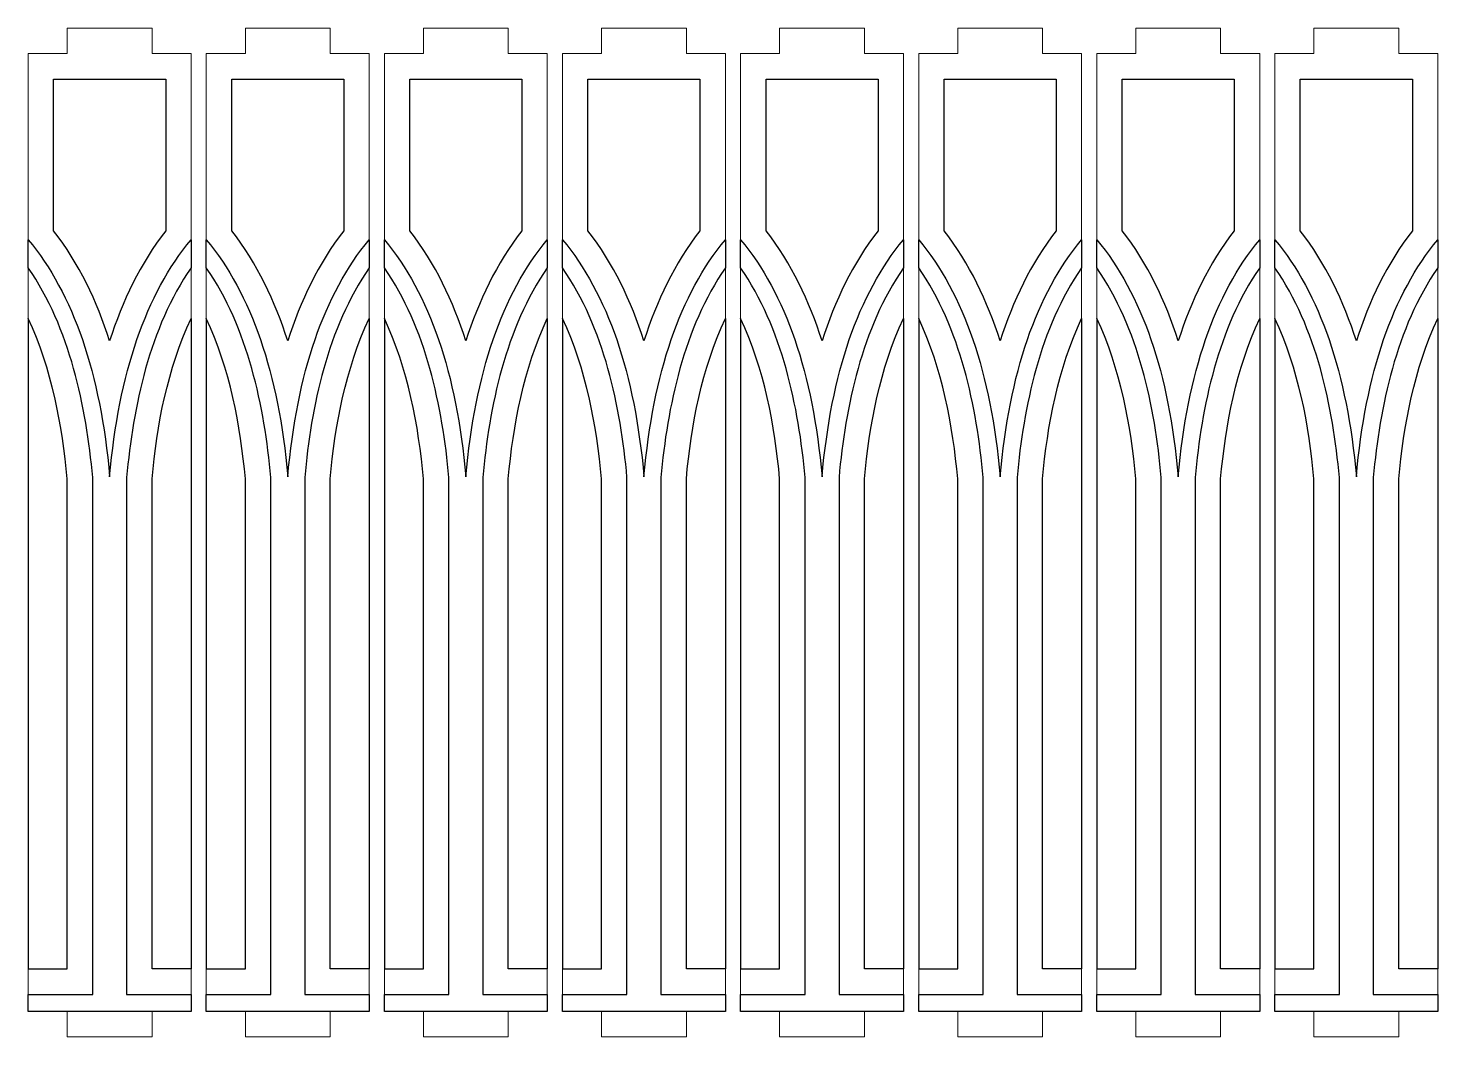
# Model space of a CAD drawing. Header units: centimetres. Extents: x -57 to 189, y -76 to 83.
# Drawn here: x -5.88 to 10.74, y -47.51 to -35.62 of the extents above; entities that cross this region are included whole.
import ezdxf

# ---------------------------------------------------------------- set-up
doc = ezdxf.new("R2010")
doc.units = ezdxf.units.CM
doc.header["$MEASUREMENT"] = 0
doc.layers.add('DEFAULT', color=7, linetype='Continuous')
doc.layers.add('layer 1', color=7, linetype='Continuous')

msp = doc.modelspace()

# ---------------------------------------------------------------- linework, layer by layer
at = {"layer": 'DEFAULT', "color": 250}
for points, knots in [([(-5.57902, -36.21991), (-5.57902, -36.21991), (-5.57902, -38.00822), (-5.57902, -38.00822), (-5.57902, -38.00822), (-5.28035, -38.39217), (-5.06822, -38.83791), (-4.91851, -39.30714), (-4.91851, -39.30714), (-4.7688, -38.83792), (-4.55667, -38.39218), (-4.25801, -38.00823), (-4.25801, -38.00823), (-4.25801, -38.00823), (-4.25801, -36.21991), (-4.25801, -36.21991), (-4.25801, -36.21991), (-4.25801, -36.21991), (-5.57902, -36.21991), (-5.57902, -36.21991)], [0, 0, 0, 0, 0.16666667, 0.16666667, 0.16666667, 0.16666667, 0.33333333, 0.33333333, 0.33333333, 0.33333333, 0.5, 0.5, 0.5, 0.5, 0.66666667, 0.66666667, 0.66666667, 0.66666667, 1, 1, 1, 1]), ([(-3.47902, -36.21991), (-3.47902, -36.21991), (-3.47902, -38.00822), (-3.47902, -38.00822), (-3.47902, -38.00822), (-3.18035, -38.39217), (-2.96822, -38.83791), (-2.81851, -39.30714), (-2.81851, -39.30714), (-2.6688, -38.83792), (-2.45667, -38.39218), (-2.15801, -38.00823), (-2.15801, -38.00823), (-2.15801, -38.00823), (-2.15801, -36.21991), (-2.15801, -36.21991), (-2.15801, -36.21991), (-2.15801, -36.21991), (-3.47902, -36.21991), (-3.47902, -36.21991)], [0, 0, 0, 0, 0.16666667, 0.16666667, 0.16666667, 0.16666667, 0.33333333, 0.33333333, 0.33333333, 0.33333333, 0.5, 0.5, 0.5, 0.5, 0.66666667, 0.66666667, 0.66666667, 0.66666667, 1, 1, 1, 1]), ([(-1.37902, -36.21991), (-1.37902, -36.21991), (-1.37902, -38.00822), (-1.37902, -38.00822), (-1.37902, -38.00822), (-1.08035, -38.39217), (-0.86822, -38.83791), (-0.71851, -39.30714), (-0.71851, -39.30714), (-0.5688, -38.83792), (-0.35667, -38.39218), (-0.05801, -38.00823), (-0.05801, -38.00823), (-0.05801, -38.00823), (-0.05801, -36.21991), (-0.05801, -36.21991), (-0.05801, -36.21991), (-0.05801, -36.21991), (-1.37902, -36.21991), (-1.37902, -36.21991)], [0, 0, 0, 0, 0.16666667, 0.16666667, 0.16666667, 0.16666667, 0.33333333, 0.33333333, 0.33333333, 0.33333333, 0.5, 0.5, 0.5, 0.5, 0.66666667, 0.66666667, 0.66666667, 0.66666667, 1, 1, 1, 1]), ([(0.72098, -36.21991), (0.72098, -36.21991), (0.72098, -38.00822), (0.72098, -38.00822), (0.72098, -38.00822), (1.01965, -38.39217), (1.23178, -38.83791), (1.38149, -39.30714), (1.38149, -39.30714), (1.5312, -38.83792), (1.74333, -38.39218), (2.04199, -38.00823), (2.04199, -38.00823), (2.04199, -38.00823), (2.04199, -36.21991), (2.04199, -36.21991), (2.04199, -36.21991), (2.04199, -36.21991), (0.72098, -36.21991), (0.72098, -36.21991)], [0, 0, 0, 0, 0.16666667, 0.16666667, 0.16666667, 0.16666667, 0.33333333, 0.33333333, 0.33333333, 0.33333333, 0.5, 0.5, 0.5, 0.5, 0.66666667, 0.66666667, 0.66666667, 0.66666667, 1, 1, 1, 1]), ([(2.82098, -36.21991), (2.82098, -36.21991), (2.82098, -38.00822), (2.82098, -38.00822), (2.82098, -38.00822), (3.11965, -38.39217), (3.33178, -38.83791), (3.48149, -39.30714), (3.48149, -39.30714), (3.6312, -38.83792), (3.84333, -38.39218), (4.14199, -38.00823), (4.14199, -38.00823), (4.14199, -38.00823), (4.14199, -36.21991), (4.14199, -36.21991), (4.14199, -36.21991), (4.14199, -36.21991), (2.82098, -36.21991), (2.82098, -36.21991)], [0, 0, 0, 0, 0.16666667, 0.16666667, 0.16666667, 0.16666667, 0.33333333, 0.33333333, 0.33333333, 0.33333333, 0.5, 0.5, 0.5, 0.5, 0.66666667, 0.66666667, 0.66666667, 0.66666667, 1, 1, 1, 1]), ([(4.92098, -36.21991), (4.92098, -36.21991), (4.92098, -38.00822), (4.92098, -38.00822), (4.92098, -38.00822), (5.21965, -38.39217), (5.43178, -38.83791), (5.58149, -39.30714), (5.58149, -39.30714), (5.7312, -38.83792), (5.94333, -38.39218), (6.24199, -38.00823), (6.24199, -38.00823), (6.24199, -38.00823), (6.24199, -36.21991), (6.24199, -36.21991), (6.24199, -36.21991), (6.24199, -36.21991), (4.92098, -36.21991), (4.92098, -36.21991)], [0, 0, 0, 0, 0.16666667, 0.16666667, 0.16666667, 0.16666667, 0.33333333, 0.33333333, 0.33333333, 0.33333333, 0.5, 0.5, 0.5, 0.5, 0.66666667, 0.66666667, 0.66666667, 0.66666667, 1, 1, 1, 1]), ([(7.02098, -36.21991), (7.02098, -36.21991), (7.02098, -38.00822), (7.02098, -38.00822), (7.02098, -38.00822), (7.31965, -38.39217), (7.53178, -38.83791), (7.68149, -39.30714), (7.68149, -39.30714), (7.8312, -38.83792), (8.04333, -38.39218), (8.34199, -38.00823), (8.34199, -38.00823), (8.34199, -38.00823), (8.34199, -36.21991), (8.34199, -36.21991), (8.34199, -36.21991), (8.34199, -36.21991), (7.02098, -36.21991), (7.02098, -36.21991)], [0, 0, 0, 0, 0.16666667, 0.16666667, 0.16666667, 0.16666667, 0.33333333, 0.33333333, 0.33333333, 0.33333333, 0.5, 0.5, 0.5, 0.5, 0.66666667, 0.66666667, 0.66666667, 0.66666667, 1, 1, 1, 1]), ([(9.12098, -36.21991), (9.12098, -36.21991), (9.12098, -38.00822), (9.12098, -38.00822), (9.12098, -38.00822), (9.41965, -38.39217), (9.63178, -38.83791), (9.78149, -39.30714), (9.78149, -39.30714), (9.9312, -38.83792), (10.14333, -38.39218), (10.44199, -38.00823), (10.44199, -38.00823), (10.44199, -38.00823), (10.44199, -36.21991), (10.44199, -36.21991), (10.44199, -36.21991), (10.44199, -36.21991), (9.12098, -36.21991), (9.12098, -36.21991)], [0, 0, 0, 0, 0.16666667, 0.16666667, 0.16666667, 0.16666667, 0.33333333, 0.33333333, 0.33333333, 0.33333333, 0.5, 0.5, 0.5, 0.5, 0.66666667, 0.66666667, 0.66666667, 0.66666667, 1, 1, 1, 1]), ([(-4.71851, -47.00929), (-4.71851, -47.00929), (-4.7185, -40.91678), (-4.7185, -40.91678), (-4.7185, -40.91678), (-4.64378, -40.08091), (-4.44823, -39.15111), (-3.958, -38.44412), (-3.958, -38.44412), (-3.958, -38.44412), (-3.958, -38.11391), (-3.958, -38.11391), (-3.958, -38.11391), (-4.49005, -38.75239), (-4.81022, -39.68373), (-4.91852, -40.90791), (-4.91852, -40.90791), (-5.0268, -39.68373), (-5.34697, -38.75239), (-5.87902, -38.11391), (-5.87902, -38.11391), (-5.87902, -38.11391), (-5.87902, -38.44412), (-5.87902, -38.44412), (-5.87902, -38.44412), (-5.38879, -39.15111), (-5.19324, -40.08091), (-5.11852, -40.91678), (-5.11852, -40.91678), (-5.11852, -40.91678), (-5.11851, -47.00929), (-5.11851, -47.00929), (-5.11851, -47.00929), (-5.11851, -47.00929), (-5.87902, -47.00929), (-5.87902, -47.00929), (-5.87902, -47.00929), (-5.87902, -47.00929), (-5.87902, -47.20929), (-5.87902, -47.20929), (-5.87902, -47.20929), (-5.87902, -47.20929), (-5.41851, -47.20929), (-5.41851, -47.20929), (-5.41851, -47.20929), (-5.41851, -47.20929), (-5.37901, -47.20929), (-5.37901, -47.20929), (-5.37901, -47.20929), (-5.37901, -47.20929), (-4.91851, -47.20929), (-4.91851, -47.20929), (-4.91851, -47.20929), (-4.91851, -47.20929), (-4.45801, -47.20929), (-4.45801, -47.20929), (-4.45801, -47.20929), (-4.45801, -47.20929), (-4.41851, -47.20929), (-4.41851, -47.20929), (-4.41851, -47.20929), (-4.41851, -47.20929), (-3.958, -47.20929), (-3.958, -47.20929), (-3.958, -47.20929), (-3.958, -47.20929), (-3.958, -47.00929), (-3.958, -47.00929), (-3.958, -47.00929), (-3.958, -47.00929), (-4.71851, -47.00929), (-4.71851, -47.00929)], [0, 0, 0, 0, 0.05263158, 0.05263158, 0.05263158, 0.05263158, 0.10526316, 0.10526316, 0.10526316, 0.10526316, 0.15789474, 0.15789474, 0.15789474, 0.15789474, 0.21052632, 0.21052632, 0.21052632, 0.21052632, 0.26315789, 0.26315789, 0.26315789, 0.26315789, 0.31578947, 0.31578947, 0.31578947, 0.31578947, 0.36842105, 0.36842105, 0.36842105, 0.36842105, 0.42105263, 0.42105263, 0.42105263, 0.42105263, 0.47368421, 0.47368421, 0.47368421, 0.47368421, 0.52631579, 0.52631579, 0.52631579, 0.52631579, 0.57894737, 0.57894737, 0.57894737, 0.57894737, 0.63157895, 0.63157895, 0.63157895, 0.63157895, 0.68421053, 0.68421053, 0.68421053, 0.68421053, 0.73684211, 0.73684211, 0.73684211, 0.73684211, 0.78947368, 0.78947368, 0.78947368, 0.78947368, 0.84210526, 0.84210526, 0.84210526, 0.84210526, 0.89473684, 0.89473684, 0.89473684, 0.89473684, 1, 1, 1, 1]), ([(-2.61851, -47.00929), (-2.61851, -47.00929), (-2.6185, -40.91678), (-2.6185, -40.91678), (-2.6185, -40.91678), (-2.54378, -40.08091), (-2.34823, -39.15111), (-1.858, -38.44412), (-1.858, -38.44412), (-1.858, -38.44412), (-1.858, -38.11391), (-1.858, -38.11391), (-1.858, -38.11391), (-2.39005, -38.75239), (-2.71022, -39.68373), (-2.81852, -40.90791), (-2.81852, -40.90791), (-2.9268, -39.68373), (-3.24697, -38.75239), (-3.77902, -38.11391), (-3.77902, -38.11391), (-3.77902, -38.11391), (-3.77902, -38.44412), (-3.77902, -38.44412), (-3.77902, -38.44412), (-3.28879, -39.15111), (-3.09324, -40.08091), (-3.01852, -40.91678), (-3.01852, -40.91678), (-3.01852, -40.91678), (-3.01851, -47.00929), (-3.01851, -47.00929), (-3.01851, -47.00929), (-3.01851, -47.00929), (-3.77902, -47.00929), (-3.77902, -47.00929), (-3.77902, -47.00929), (-3.77902, -47.00929), (-3.77902, -47.20929), (-3.77902, -47.20929), (-3.77902, -47.20929), (-3.77902, -47.20929), (-3.31851, -47.20929), (-3.31851, -47.20929), (-3.31851, -47.20929), (-3.31851, -47.20929), (-3.27901, -47.20929), (-3.27901, -47.20929), (-3.27901, -47.20929), (-3.27901, -47.20929), (-2.81851, -47.20929), (-2.81851, -47.20929), (-2.81851, -47.20929), (-2.81851, -47.20929), (-2.35801, -47.20929), (-2.35801, -47.20929), (-2.35801, -47.20929), (-2.35801, -47.20929), (-2.31851, -47.20929), (-2.31851, -47.20929), (-2.31851, -47.20929), (-2.31851, -47.20929), (-1.858, -47.20929), (-1.858, -47.20929), (-1.858, -47.20929), (-1.858, -47.20929), (-1.858, -47.00929), (-1.858, -47.00929), (-1.858, -47.00929), (-1.858, -47.00929), (-2.61851, -47.00929), (-2.61851, -47.00929)], [0, 0, 0, 0, 0.05263158, 0.05263158, 0.05263158, 0.05263158, 0.10526316, 0.10526316, 0.10526316, 0.10526316, 0.15789474, 0.15789474, 0.15789474, 0.15789474, 0.21052632, 0.21052632, 0.21052632, 0.21052632, 0.26315789, 0.26315789, 0.26315789, 0.26315789, 0.31578947, 0.31578947, 0.31578947, 0.31578947, 0.36842105, 0.36842105, 0.36842105, 0.36842105, 0.42105263, 0.42105263, 0.42105263, 0.42105263, 0.47368421, 0.47368421, 0.47368421, 0.47368421, 0.52631579, 0.52631579, 0.52631579, 0.52631579, 0.57894737, 0.57894737, 0.57894737, 0.57894737, 0.63157895, 0.63157895, 0.63157895, 0.63157895, 0.68421053, 0.68421053, 0.68421053, 0.68421053, 0.73684211, 0.73684211, 0.73684211, 0.73684211, 0.78947368, 0.78947368, 0.78947368, 0.78947368, 0.84210526, 0.84210526, 0.84210526, 0.84210526, 0.89473684, 0.89473684, 0.89473684, 0.89473684, 1, 1, 1, 1]), ([(-0.51851, -47.00929), (-0.51851, -47.00929), (-0.5185, -40.91678), (-0.5185, -40.91678), (-0.5185, -40.91678), (-0.44378, -40.08091), (-0.24823, -39.15111), (0.242, -38.44412), (0.242, -38.44412), (0.242, -38.44412), (0.242, -38.11391), (0.242, -38.11391), (0.242, -38.11391), (-0.29005, -38.75239), (-0.61022, -39.68373), (-0.71852, -40.90791), (-0.71852, -40.90791), (-0.8268, -39.68373), (-1.14697, -38.75239), (-1.67902, -38.11391), (-1.67902, -38.11391), (-1.67902, -38.11391), (-1.67902, -38.44412), (-1.67902, -38.44412), (-1.67902, -38.44412), (-1.18879, -39.15111), (-0.99324, -40.08091), (-0.91852, -40.91678), (-0.91852, -40.91678), (-0.91852, -40.91678), (-0.91851, -47.00929), (-0.91851, -47.00929), (-0.91851, -47.00929), (-0.91851, -47.00929), (-1.67902, -47.00929), (-1.67902, -47.00929), (-1.67902, -47.00929), (-1.67902, -47.00929), (-1.67902, -47.20929), (-1.67902, -47.20929), (-1.67902, -47.20929), (-1.67902, -47.20929), (-1.21851, -47.20929), (-1.21851, -47.20929), (-1.21851, -47.20929), (-1.21851, -47.20929), (-1.17901, -47.20929), (-1.17901, -47.20929), (-1.17901, -47.20929), (-1.17901, -47.20929), (-0.71851, -47.20929), (-0.71851, -47.20929), (-0.71851, -47.20929), (-0.71851, -47.20929), (-0.25801, -47.20929), (-0.25801, -47.20929), (-0.25801, -47.20929), (-0.25801, -47.20929), (-0.21851, -47.20929), (-0.21851, -47.20929), (-0.21851, -47.20929), (-0.21851, -47.20929), (0.242, -47.20929), (0.242, -47.20929), (0.242, -47.20929), (0.242, -47.20929), (0.242, -47.00929), (0.242, -47.00929), (0.242, -47.00929), (0.242, -47.00929), (-0.51851, -47.00929), (-0.51851, -47.00929)], [0, 0, 0, 0, 0.05263158, 0.05263158, 0.05263158, 0.05263158, 0.10526316, 0.10526316, 0.10526316, 0.10526316, 0.15789474, 0.15789474, 0.15789474, 0.15789474, 0.21052632, 0.21052632, 0.21052632, 0.21052632, 0.26315789, 0.26315789, 0.26315789, 0.26315789, 0.31578947, 0.31578947, 0.31578947, 0.31578947, 0.36842105, 0.36842105, 0.36842105, 0.36842105, 0.42105263, 0.42105263, 0.42105263, 0.42105263, 0.47368421, 0.47368421, 0.47368421, 0.47368421, 0.52631579, 0.52631579, 0.52631579, 0.52631579, 0.57894737, 0.57894737, 0.57894737, 0.57894737, 0.63157895, 0.63157895, 0.63157895, 0.63157895, 0.68421053, 0.68421053, 0.68421053, 0.68421053, 0.73684211, 0.73684211, 0.73684211, 0.73684211, 0.78947368, 0.78947368, 0.78947368, 0.78947368, 0.84210526, 0.84210526, 0.84210526, 0.84210526, 0.89473684, 0.89473684, 0.89473684, 0.89473684, 1, 1, 1, 1]), ([(1.58149, -47.00929), (1.58149, -47.00929), (1.5815, -40.91678), (1.5815, -40.91678), (1.5815, -40.91678), (1.65622, -40.08091), (1.85177, -39.15111), (2.342, -38.44412), (2.342, -38.44412), (2.342, -38.44412), (2.342, -38.11391), (2.342, -38.11391), (2.342, -38.11391), (1.80995, -38.75239), (1.48978, -39.68373), (1.38148, -40.90791), (1.38148, -40.90791), (1.2732, -39.68373), (0.95303, -38.75239), (0.42098, -38.11391), (0.42098, -38.11391), (0.42098, -38.11391), (0.42098, -38.44412), (0.42098, -38.44412), (0.42098, -38.44412), (0.91121, -39.15111), (1.10676, -40.08091), (1.18148, -40.91678), (1.18148, -40.91678), (1.18148, -40.91678), (1.18149, -47.00929), (1.18149, -47.00929), (1.18149, -47.00929), (1.18149, -47.00929), (0.42098, -47.00929), (0.42098, -47.00929), (0.42098, -47.00929), (0.42098, -47.00929), (0.42098, -47.20929), (0.42098, -47.20929), (0.42098, -47.20929), (0.42098, -47.20929), (0.88149, -47.20929), (0.88149, -47.20929), (0.88149, -47.20929), (0.88149, -47.20929), (0.92099, -47.20929), (0.92099, -47.20929), (0.92099, -47.20929), (0.92099, -47.20929), (1.38149, -47.20929), (1.38149, -47.20929), (1.38149, -47.20929), (1.38149, -47.20929), (1.84199, -47.20929), (1.84199, -47.20929), (1.84199, -47.20929), (1.84199, -47.20929), (1.88149, -47.20929), (1.88149, -47.20929), (1.88149, -47.20929), (1.88149, -47.20929), (2.342, -47.20929), (2.342, -47.20929), (2.342, -47.20929), (2.342, -47.20929), (2.342, -47.00929), (2.342, -47.00929), (2.342, -47.00929), (2.342, -47.00929), (1.58149, -47.00929), (1.58149, -47.00929)], [0, 0, 0, 0, 0.05263158, 0.05263158, 0.05263158, 0.05263158, 0.10526316, 0.10526316, 0.10526316, 0.10526316, 0.15789474, 0.15789474, 0.15789474, 0.15789474, 0.21052632, 0.21052632, 0.21052632, 0.21052632, 0.26315789, 0.26315789, 0.26315789, 0.26315789, 0.31578947, 0.31578947, 0.31578947, 0.31578947, 0.36842105, 0.36842105, 0.36842105, 0.36842105, 0.42105263, 0.42105263, 0.42105263, 0.42105263, 0.47368421, 0.47368421, 0.47368421, 0.47368421, 0.52631579, 0.52631579, 0.52631579, 0.52631579, 0.57894737, 0.57894737, 0.57894737, 0.57894737, 0.63157895, 0.63157895, 0.63157895, 0.63157895, 0.68421053, 0.68421053, 0.68421053, 0.68421053, 0.73684211, 0.73684211, 0.73684211, 0.73684211, 0.78947368, 0.78947368, 0.78947368, 0.78947368, 0.84210526, 0.84210526, 0.84210526, 0.84210526, 0.89473684, 0.89473684, 0.89473684, 0.89473684, 1, 1, 1, 1]), ([(3.68149, -47.00929), (3.68149, -47.00929), (3.6815, -40.91678), (3.6815, -40.91678), (3.6815, -40.91678), (3.75622, -40.08091), (3.95177, -39.15111), (4.442, -38.44412), (4.442, -38.44412), (4.442, -38.44412), (4.442, -38.11391), (4.442, -38.11391), (4.442, -38.11391), (3.90995, -38.75239), (3.58978, -39.68373), (3.48148, -40.90791), (3.48148, -40.90791), (3.3732, -39.68373), (3.05303, -38.75239), (2.52098, -38.11391), (2.52098, -38.11391), (2.52098, -38.11391), (2.52098, -38.44412), (2.52098, -38.44412), (2.52098, -38.44412), (3.01121, -39.15111), (3.20676, -40.08091), (3.28148, -40.91678), (3.28148, -40.91678), (3.28148, -40.91678), (3.28149, -47.00929), (3.28149, -47.00929), (3.28149, -47.00929), (3.28149, -47.00929), (2.52098, -47.00929), (2.52098, -47.00929), (2.52098, -47.00929), (2.52098, -47.00929), (2.52098, -47.20929), (2.52098, -47.20929), (2.52098, -47.20929), (2.52098, -47.20929), (2.98149, -47.20929), (2.98149, -47.20929), (2.98149, -47.20929), (2.98149, -47.20929), (3.02099, -47.20929), (3.02099, -47.20929), (3.02099, -47.20929), (3.02099, -47.20929), (3.48149, -47.20929), (3.48149, -47.20929), (3.48149, -47.20929), (3.48149, -47.20929), (3.94199, -47.20929), (3.94199, -47.20929), (3.94199, -47.20929), (3.94199, -47.20929), (3.98149, -47.20929), (3.98149, -47.20929), (3.98149, -47.20929), (3.98149, -47.20929), (4.442, -47.20929), (4.442, -47.20929), (4.442, -47.20929), (4.442, -47.20929), (4.442, -47.00929), (4.442, -47.00929), (4.442, -47.00929), (4.442, -47.00929), (3.68149, -47.00929), (3.68149, -47.00929)], [0, 0, 0, 0, 0.05263158, 0.05263158, 0.05263158, 0.05263158, 0.10526316, 0.10526316, 0.10526316, 0.10526316, 0.15789474, 0.15789474, 0.15789474, 0.15789474, 0.21052632, 0.21052632, 0.21052632, 0.21052632, 0.26315789, 0.26315789, 0.26315789, 0.26315789, 0.31578947, 0.31578947, 0.31578947, 0.31578947, 0.36842105, 0.36842105, 0.36842105, 0.36842105, 0.42105263, 0.42105263, 0.42105263, 0.42105263, 0.47368421, 0.47368421, 0.47368421, 0.47368421, 0.52631579, 0.52631579, 0.52631579, 0.52631579, 0.57894737, 0.57894737, 0.57894737, 0.57894737, 0.63157895, 0.63157895, 0.63157895, 0.63157895, 0.68421053, 0.68421053, 0.68421053, 0.68421053, 0.73684211, 0.73684211, 0.73684211, 0.73684211, 0.78947368, 0.78947368, 0.78947368, 0.78947368, 0.84210526, 0.84210526, 0.84210526, 0.84210526, 0.89473684, 0.89473684, 0.89473684, 0.89473684, 1, 1, 1, 1]), ([(5.78149, -47.00929), (5.78149, -47.00929), (5.7815, -40.91678), (5.7815, -40.91678), (5.7815, -40.91678), (5.85622, -40.08091), (6.05177, -39.15111), (6.542, -38.44412), (6.542, -38.44412), (6.542, -38.44412), (6.542, -38.11391), (6.542, -38.11391), (6.542, -38.11391), (6.00995, -38.75239), (5.68978, -39.68373), (5.58148, -40.90791), (5.58148, -40.90791), (5.4732, -39.68373), (5.15303, -38.75239), (4.62098, -38.11391), (4.62098, -38.11391), (4.62098, -38.11391), (4.62098, -38.44412), (4.62098, -38.44412), (4.62098, -38.44412), (5.11121, -39.15111), (5.30676, -40.08091), (5.38148, -40.91678), (5.38148, -40.91678), (5.38148, -40.91678), (5.38149, -47.00929), (5.38149, -47.00929), (5.38149, -47.00929), (5.38149, -47.00929), (4.62098, -47.00929), (4.62098, -47.00929), (4.62098, -47.00929), (4.62098, -47.00929), (4.62098, -47.20929), (4.62098, -47.20929), (4.62098, -47.20929), (4.62098, -47.20929), (5.08149, -47.20929), (5.08149, -47.20929), (5.08149, -47.20929), (5.08149, -47.20929), (5.12099, -47.20929), (5.12099, -47.20929), (5.12099, -47.20929), (5.12099, -47.20929), (5.58149, -47.20929), (5.58149, -47.20929), (5.58149, -47.20929), (5.58149, -47.20929), (6.04199, -47.20929), (6.04199, -47.20929), (6.04199, -47.20929), (6.04199, -47.20929), (6.08149, -47.20929), (6.08149, -47.20929), (6.08149, -47.20929), (6.08149, -47.20929), (6.542, -47.20929), (6.542, -47.20929), (6.542, -47.20929), (6.542, -47.20929), (6.542, -47.00929), (6.542, -47.00929), (6.542, -47.00929), (6.542, -47.00929), (5.78149, -47.00929), (5.78149, -47.00929)], [0, 0, 0, 0, 0.05263158, 0.05263158, 0.05263158, 0.05263158, 0.10526316, 0.10526316, 0.10526316, 0.10526316, 0.15789474, 0.15789474, 0.15789474, 0.15789474, 0.21052632, 0.21052632, 0.21052632, 0.21052632, 0.26315789, 0.26315789, 0.26315789, 0.26315789, 0.31578947, 0.31578947, 0.31578947, 0.31578947, 0.36842105, 0.36842105, 0.36842105, 0.36842105, 0.42105263, 0.42105263, 0.42105263, 0.42105263, 0.47368421, 0.47368421, 0.47368421, 0.47368421, 0.52631579, 0.52631579, 0.52631579, 0.52631579, 0.57894737, 0.57894737, 0.57894737, 0.57894737, 0.63157895, 0.63157895, 0.63157895, 0.63157895, 0.68421053, 0.68421053, 0.68421053, 0.68421053, 0.73684211, 0.73684211, 0.73684211, 0.73684211, 0.78947368, 0.78947368, 0.78947368, 0.78947368, 0.84210526, 0.84210526, 0.84210526, 0.84210526, 0.89473684, 0.89473684, 0.89473684, 0.89473684, 1, 1, 1, 1]), ([(7.88149, -47.00929), (7.88149, -47.00929), (7.8815, -40.91678), (7.8815, -40.91678), (7.8815, -40.91678), (7.95622, -40.08091), (8.15177, -39.15111), (8.642, -38.44412), (8.642, -38.44412), (8.642, -38.44412), (8.642, -38.11391), (8.642, -38.11391), (8.642, -38.11391), (8.10995, -38.75239), (7.78978, -39.68373), (7.68148, -40.90791), (7.68148, -40.90791), (7.5732, -39.68373), (7.25303, -38.75239), (6.72098, -38.11391), (6.72098, -38.11391), (6.72098, -38.11391), (6.72098, -38.44412), (6.72098, -38.44412), (6.72098, -38.44412), (7.21121, -39.15111), (7.40676, -40.08091), (7.48148, -40.91678), (7.48148, -40.91678), (7.48148, -40.91678), (7.48149, -47.00929), (7.48149, -47.00929), (7.48149, -47.00929), (7.48149, -47.00929), (6.72098, -47.00929), (6.72098, -47.00929), (6.72098, -47.00929), (6.72098, -47.00929), (6.72098, -47.20929), (6.72098, -47.20929), (6.72098, -47.20929), (6.72098, -47.20929), (7.18149, -47.20929), (7.18149, -47.20929), (7.18149, -47.20929), (7.18149, -47.20929), (7.22099, -47.20929), (7.22099, -47.20929), (7.22099, -47.20929), (7.22099, -47.20929), (7.68149, -47.20929), (7.68149, -47.20929), (7.68149, -47.20929), (7.68149, -47.20929), (8.14199, -47.20929), (8.14199, -47.20929), (8.14199, -47.20929), (8.14199, -47.20929), (8.18149, -47.20929), (8.18149, -47.20929), (8.18149, -47.20929), (8.18149, -47.20929), (8.642, -47.20929), (8.642, -47.20929), (8.642, -47.20929), (8.642, -47.20929), (8.642, -47.00929), (8.642, -47.00929), (8.642, -47.00929), (8.642, -47.00929), (7.88149, -47.00929), (7.88149, -47.00929)], [0, 0, 0, 0, 0.05263158, 0.05263158, 0.05263158, 0.05263158, 0.10526316, 0.10526316, 0.10526316, 0.10526316, 0.15789474, 0.15789474, 0.15789474, 0.15789474, 0.21052632, 0.21052632, 0.21052632, 0.21052632, 0.26315789, 0.26315789, 0.26315789, 0.26315789, 0.31578947, 0.31578947, 0.31578947, 0.31578947, 0.36842105, 0.36842105, 0.36842105, 0.36842105, 0.42105263, 0.42105263, 0.42105263, 0.42105263, 0.47368421, 0.47368421, 0.47368421, 0.47368421, 0.52631579, 0.52631579, 0.52631579, 0.52631579, 0.57894737, 0.57894737, 0.57894737, 0.57894737, 0.63157895, 0.63157895, 0.63157895, 0.63157895, 0.68421053, 0.68421053, 0.68421053, 0.68421053, 0.73684211, 0.73684211, 0.73684211, 0.73684211, 0.78947368, 0.78947368, 0.78947368, 0.78947368, 0.84210526, 0.84210526, 0.84210526, 0.84210526, 0.89473684, 0.89473684, 0.89473684, 0.89473684, 1, 1, 1, 1]), ([(9.98149, -47.00929), (9.98149, -47.00929), (9.9815, -40.91678), (9.9815, -40.91678), (9.9815, -40.91678), (10.05622, -40.08091), (10.25177, -39.15111), (10.742, -38.44412), (10.742, -38.44412), (10.742, -38.44412), (10.742, -38.11391), (10.742, -38.11391), (10.742, -38.11391), (10.20995, -38.75239), (9.88978, -39.68373), (9.78148, -40.90791), (9.78148, -40.90791), (9.6732, -39.68373), (9.35303, -38.75239), (8.82098, -38.11391), (8.82098, -38.11391), (8.82098, -38.11391), (8.82098, -38.44412), (8.82098, -38.44412), (8.82098, -38.44412), (9.31121, -39.15111), (9.50676, -40.08091), (9.58148, -40.91678), (9.58148, -40.91678), (9.58148, -40.91678), (9.58149, -47.00929), (9.58149, -47.00929), (9.58149, -47.00929), (9.58149, -47.00929), (8.82098, -47.00929), (8.82098, -47.00929), (8.82098, -47.00929), (8.82098, -47.00929), (8.82098, -47.20929), (8.82098, -47.20929), (8.82098, -47.20929), (8.82098, -47.20929), (9.28149, -47.20929), (9.28149, -47.20929), (9.28149, -47.20929), (9.28149, -47.20929), (9.32099, -47.20929), (9.32099, -47.20929), (9.32099, -47.20929), (9.32099, -47.20929), (9.78149, -47.20929), (9.78149, -47.20929), (9.78149, -47.20929), (9.78149, -47.20929), (10.24199, -47.20929), (10.24199, -47.20929), (10.24199, -47.20929), (10.24199, -47.20929), (10.28149, -47.20929), (10.28149, -47.20929), (10.28149, -47.20929), (10.28149, -47.20929), (10.742, -47.20929), (10.742, -47.20929), (10.742, -47.20929), (10.742, -47.20929), (10.742, -47.00929), (10.742, -47.00929), (10.742, -47.00929), (10.742, -47.00929), (9.98149, -47.00929), (9.98149, -47.00929)], [0, 0, 0, 0, 0.05263158, 0.05263158, 0.05263158, 0.05263158, 0.10526316, 0.10526316, 0.10526316, 0.10526316, 0.15789474, 0.15789474, 0.15789474, 0.15789474, 0.21052632, 0.21052632, 0.21052632, 0.21052632, 0.26315789, 0.26315789, 0.26315789, 0.26315789, 0.31578947, 0.31578947, 0.31578947, 0.31578947, 0.36842105, 0.36842105, 0.36842105, 0.36842105, 0.42105263, 0.42105263, 0.42105263, 0.42105263, 0.47368421, 0.47368421, 0.47368421, 0.47368421, 0.52631579, 0.52631579, 0.52631579, 0.52631579, 0.57894737, 0.57894737, 0.57894737, 0.57894737, 0.63157895, 0.63157895, 0.63157895, 0.63157895, 0.68421053, 0.68421053, 0.68421053, 0.68421053, 0.73684211, 0.73684211, 0.73684211, 0.73684211, 0.78947368, 0.78947368, 0.78947368, 0.78947368, 0.84210526, 0.84210526, 0.84210526, 0.84210526, 0.89473684, 0.89473684, 0.89473684, 0.89473684, 1, 1, 1, 1]), ([(-5.87902, -46.70929), (-5.87902, -46.70929), (-5.87902, -39.04357), (-5.87902, -39.04357), (-5.87902, -39.04357), (-5.60149, -39.62611), (-5.47504, -40.30817), (-5.41852, -40.93027), (-5.41852, -40.93027), (-5.41852, -40.93027), (-5.41851, -46.70929), (-5.41851, -46.70929), (-5.41851, -46.70929), (-5.41851, -46.70929), (-5.87902, -46.70929), (-5.87902, -46.70929)], [0, 0, 0, 0, 0.2, 0.2, 0.2, 0.2, 0.4, 0.4, 0.4, 0.4, 0.6, 0.6, 0.6, 0.6, 1, 1, 1, 1]), ([(-3.95799, -46.70929), (-3.95799, -46.70929), (-3.95799, -39.04357), (-3.95799, -39.04357), (-3.95799, -39.04357), (-4.23552, -39.62611), (-4.36197, -40.30817), (-4.41849, -40.93027), (-4.41849, -40.93027), (-4.41849, -40.93027), (-4.4185, -46.70929), (-4.4185, -46.70929), (-4.4185, -46.70929), (-4.4185, -46.70929), (-3.95799, -46.70929), (-3.95799, -46.70929)], [0, 0, 0, 0, 0.2, 0.2, 0.2, 0.2, 0.4, 0.4, 0.4, 0.4, 0.6, 0.6, 0.6, 0.6, 1, 1, 1, 1]), ([(-3.77902, -46.70929), (-3.77902, -46.70929), (-3.77902, -39.04357), (-3.77902, -39.04357), (-3.77902, -39.04357), (-3.50149, -39.62611), (-3.37504, -40.30817), (-3.31852, -40.93027), (-3.31852, -40.93027), (-3.31852, -40.93027), (-3.31851, -46.70929), (-3.31851, -46.70929), (-3.31851, -46.70929), (-3.31851, -46.70929), (-3.77902, -46.70929), (-3.77902, -46.70929)], [0, 0, 0, 0, 0.2, 0.2, 0.2, 0.2, 0.4, 0.4, 0.4, 0.4, 0.6, 0.6, 0.6, 0.6, 1, 1, 1, 1]), ([(-1.85799, -46.70929), (-1.85799, -46.70929), (-1.85799, -39.04357), (-1.85799, -39.04357), (-1.85799, -39.04357), (-2.13552, -39.62611), (-2.26197, -40.30817), (-2.31849, -40.93027), (-2.31849, -40.93027), (-2.31849, -40.93027), (-2.3185, -46.70929), (-2.3185, -46.70929), (-2.3185, -46.70929), (-2.3185, -46.70929), (-1.85799, -46.70929), (-1.85799, -46.70929)], [0, 0, 0, 0, 0.2, 0.2, 0.2, 0.2, 0.4, 0.4, 0.4, 0.4, 0.6, 0.6, 0.6, 0.6, 1, 1, 1, 1]), ([(-1.67902, -46.70929), (-1.67902, -46.70929), (-1.67902, -39.04357), (-1.67902, -39.04357), (-1.67902, -39.04357), (-1.40149, -39.62611), (-1.27504, -40.30817), (-1.21852, -40.93027), (-1.21852, -40.93027), (-1.21852, -40.93027), (-1.21851, -46.70929), (-1.21851, -46.70929), (-1.21851, -46.70929), (-1.21851, -46.70929), (-1.67902, -46.70929), (-1.67902, -46.70929)], [0, 0, 0, 0, 0.2, 0.2, 0.2, 0.2, 0.4, 0.4, 0.4, 0.4, 0.6, 0.6, 0.6, 0.6, 1, 1, 1, 1]), ([(0.24201, -46.70929), (0.24201, -46.70929), (0.24201, -39.04357), (0.24201, -39.04357), (0.24201, -39.04357), (-0.03552, -39.62611), (-0.16197, -40.30817), (-0.21849, -40.93027), (-0.21849, -40.93027), (-0.21849, -40.93027), (-0.2185, -46.70929), (-0.2185, -46.70929), (-0.2185, -46.70929), (-0.2185, -46.70929), (0.24201, -46.70929), (0.24201, -46.70929)], [0, 0, 0, 0, 0.2, 0.2, 0.2, 0.2, 0.4, 0.4, 0.4, 0.4, 0.6, 0.6, 0.6, 0.6, 1, 1, 1, 1]), ([(0.42098, -46.70929), (0.42098, -46.70929), (0.42098, -39.04357), (0.42098, -39.04357), (0.42098, -39.04357), (0.69851, -39.62611), (0.82496, -40.30817), (0.88148, -40.93027), (0.88148, -40.93027), (0.88148, -40.93027), (0.88149, -46.70929), (0.88149, -46.70929), (0.88149, -46.70929), (0.88149, -46.70929), (0.42098, -46.70929), (0.42098, -46.70929)], [0, 0, 0, 0, 0.2, 0.2, 0.2, 0.2, 0.4, 0.4, 0.4, 0.4, 0.6, 0.6, 0.6, 0.6, 1, 1, 1, 1]), ([(2.34201, -46.70929), (2.34201, -46.70929), (2.34201, -39.04357), (2.34201, -39.04357), (2.34201, -39.04357), (2.06448, -39.62611), (1.93803, -40.30817), (1.88151, -40.93027), (1.88151, -40.93027), (1.88151, -40.93027), (1.8815, -46.70929), (1.8815, -46.70929), (1.8815, -46.70929), (1.8815, -46.70929), (2.34201, -46.70929), (2.34201, -46.70929)], [0, 0, 0, 0, 0.2, 0.2, 0.2, 0.2, 0.4, 0.4, 0.4, 0.4, 0.6, 0.6, 0.6, 0.6, 1, 1, 1, 1]), ([(2.52098, -46.70929), (2.52098, -46.70929), (2.52098, -39.04357), (2.52098, -39.04357), (2.52098, -39.04357), (2.79851, -39.62611), (2.92496, -40.30817), (2.98148, -40.93027), (2.98148, -40.93027), (2.98148, -40.93027), (2.98149, -46.70929), (2.98149, -46.70929), (2.98149, -46.70929), (2.98149, -46.70929), (2.52098, -46.70929), (2.52098, -46.70929)], [0, 0, 0, 0, 0.2, 0.2, 0.2, 0.2, 0.4, 0.4, 0.4, 0.4, 0.6, 0.6, 0.6, 0.6, 1, 1, 1, 1]), ([(4.44201, -46.70929), (4.44201, -46.70929), (4.44201, -39.04357), (4.44201, -39.04357), (4.44201, -39.04357), (4.16448, -39.62611), (4.03803, -40.30817), (3.98151, -40.93027), (3.98151, -40.93027), (3.98151, -40.93027), (3.9815, -46.70929), (3.9815, -46.70929), (3.9815, -46.70929), (3.9815, -46.70929), (4.44201, -46.70929), (4.44201, -46.70929)], [0, 0, 0, 0, 0.2, 0.2, 0.2, 0.2, 0.4, 0.4, 0.4, 0.4, 0.6, 0.6, 0.6, 0.6, 1, 1, 1, 1]), ([(4.62098, -46.70929), (4.62098, -46.70929), (4.62098, -39.04357), (4.62098, -39.04357), (4.62098, -39.04357), (4.89851, -39.62611), (5.02496, -40.30817), (5.08148, -40.93027), (5.08148, -40.93027), (5.08148, -40.93027), (5.08149, -46.70929), (5.08149, -46.70929), (5.08149, -46.70929), (5.08149, -46.70929), (4.62098, -46.70929), (4.62098, -46.70929)], [0, 0, 0, 0, 0.2, 0.2, 0.2, 0.2, 0.4, 0.4, 0.4, 0.4, 0.6, 0.6, 0.6, 0.6, 1, 1, 1, 1]), ([(6.54201, -46.70929), (6.54201, -46.70929), (6.54201, -39.04357), (6.54201, -39.04357), (6.54201, -39.04357), (6.26448, -39.62611), (6.13803, -40.30817), (6.08151, -40.93027), (6.08151, -40.93027), (6.08151, -40.93027), (6.0815, -46.70929), (6.0815, -46.70929), (6.0815, -46.70929), (6.0815, -46.70929), (6.54201, -46.70929), (6.54201, -46.70929)], [0, 0, 0, 0, 0.2, 0.2, 0.2, 0.2, 0.4, 0.4, 0.4, 0.4, 0.6, 0.6, 0.6, 0.6, 1, 1, 1, 1]), ([(6.72098, -46.70929), (6.72098, -46.70929), (6.72098, -39.04357), (6.72098, -39.04357), (6.72098, -39.04357), (6.99851, -39.62611), (7.12496, -40.30817), (7.18148, -40.93027), (7.18148, -40.93027), (7.18148, -40.93027), (7.18149, -46.70929), (7.18149, -46.70929), (7.18149, -46.70929), (7.18149, -46.70929), (6.72098, -46.70929), (6.72098, -46.70929)], [0, 0, 0, 0, 0.2, 0.2, 0.2, 0.2, 0.4, 0.4, 0.4, 0.4, 0.6, 0.6, 0.6, 0.6, 1, 1, 1, 1]), ([(8.64201, -46.70929), (8.64201, -46.70929), (8.64201, -39.04357), (8.64201, -39.04357), (8.64201, -39.04357), (8.36448, -39.62611), (8.23803, -40.30817), (8.18151, -40.93027), (8.18151, -40.93027), (8.18151, -40.93027), (8.1815, -46.70929), (8.1815, -46.70929), (8.1815, -46.70929), (8.1815, -46.70929), (8.64201, -46.70929), (8.64201, -46.70929)], [0, 0, 0, 0, 0.2, 0.2, 0.2, 0.2, 0.4, 0.4, 0.4, 0.4, 0.6, 0.6, 0.6, 0.6, 1, 1, 1, 1]), ([(8.82098, -46.70929), (8.82098, -46.70929), (8.82098, -39.04357), (8.82098, -39.04357), (8.82098, -39.04357), (9.09851, -39.62611), (9.22496, -40.30817), (9.28148, -40.93027), (9.28148, -40.93027), (9.28148, -40.93027), (9.28149, -46.70929), (9.28149, -46.70929), (9.28149, -46.70929), (9.28149, -46.70929), (8.82098, -46.70929), (8.82098, -46.70929)], [0, 0, 0, 0, 0.2, 0.2, 0.2, 0.2, 0.4, 0.4, 0.4, 0.4, 0.6, 0.6, 0.6, 0.6, 1, 1, 1, 1]), ([(10.74201, -46.70929), (10.74201, -46.70929), (10.74201, -39.04357), (10.74201, -39.04357), (10.74201, -39.04357), (10.46448, -39.62611), (10.33803, -40.30817), (10.28151, -40.93027), (10.28151, -40.93027), (10.28151, -40.93027), (10.2815, -46.70929), (10.2815, -46.70929), (10.2815, -46.70929), (10.2815, -46.70929), (10.74201, -46.70929), (10.74201, -46.70929)], [0, 0, 0, 0, 0.2, 0.2, 0.2, 0.2, 0.4, 0.4, 0.4, 0.4, 0.6, 0.6, 0.6, 0.6, 1, 1, 1, 1])]:
    msp.add_open_spline(points, degree=3, knots=knots, dxfattribs=at)
at = {"layer": 'layer 1', "color": 250, "lineweight": 9}
for points in [[(-3.95801, -35.91991), (-3.95801, -35.91991), (-3.95801, -47.20929), (-3.95801, -47.20929), (-3.95801, -47.20929), (-3.95801, -47.20929), (-4.41851, -47.20929), (-4.41851, -47.20929), (-4.41851, -47.20929), (-4.41851, -47.20929), (-4.41851, -47.50929), (-4.41851, -47.50929), (-4.41851, -47.50929), (-4.41851, -47.50929), (-5.41851, -47.50929), (-5.41851, -47.50929), (-5.41851, -47.50929), (-5.41851, -47.50929), (-5.41851, -47.20929), (-5.41851, -47.20929), (-5.41851, -47.20929), (-5.41851, -47.20929), (-5.87902, -47.20929), (-5.87902, -47.20929), (-5.87902, -47.20929), (-5.87902, -47.20929), (-5.87902, -35.91991), (-5.87902, -35.91991), (-5.87902, -35.91991), (-5.87902, -35.91991), (-5.41851, -35.91991), (-5.41851, -35.91991), (-5.41851, -35.91991), (-5.41851, -35.91991), (-5.41851, -35.61991), (-5.41851, -35.61991), (-5.41851, -35.61991), (-5.41851, -35.61991), (-4.41851, -35.61991), (-4.41851, -35.61991), (-4.41851, -35.61991), (-4.41851, -35.61991), (-4.41851, -35.91991), (-4.41851, -35.91991), (-4.41851, -35.91991), (-4.41851, -35.91991), (-3.95801, -35.91991), (-3.95801, -35.91991)], [(-1.85801, -35.91991), (-1.85801, -35.91991), (-1.85801, -47.20929), (-1.85801, -47.20929), (-1.85801, -47.20929), (-1.85801, -47.20929), (-2.31851, -47.20929), (-2.31851, -47.20929), (-2.31851, -47.20929), (-2.31851, -47.20929), (-2.31851, -47.50929), (-2.31851, -47.50929), (-2.31851, -47.50929), (-2.31851, -47.50929), (-3.31851, -47.50929), (-3.31851, -47.50929), (-3.31851, -47.50929), (-3.31851, -47.50929), (-3.31851, -47.20929), (-3.31851, -47.20929), (-3.31851, -47.20929), (-3.31851, -47.20929), (-3.77902, -47.20929), (-3.77902, -47.20929), (-3.77902, -47.20929), (-3.77902, -47.20929), (-3.77902, -35.91991), (-3.77902, -35.91991), (-3.77902, -35.91991), (-3.77902, -35.91991), (-3.31851, -35.91991), (-3.31851, -35.91991), (-3.31851, -35.91991), (-3.31851, -35.91991), (-3.31851, -35.61991), (-3.31851, -35.61991), (-3.31851, -35.61991), (-3.31851, -35.61991), (-2.31851, -35.61991), (-2.31851, -35.61991), (-2.31851, -35.61991), (-2.31851, -35.61991), (-2.31851, -35.91991), (-2.31851, -35.91991), (-2.31851, -35.91991), (-2.31851, -35.91991), (-1.85801, -35.91991), (-1.85801, -35.91991)], [(0.24199, -35.91991), (0.24199, -35.91991), (0.24199, -47.20929), (0.24199, -47.20929), (0.24199, -47.20929), (0.24199, -47.20929), (-0.21851, -47.20929), (-0.21851, -47.20929), (-0.21851, -47.20929), (-0.21851, -47.20929), (-0.21851, -47.50929), (-0.21851, -47.50929), (-0.21851, -47.50929), (-0.21851, -47.50929), (-1.21851, -47.50929), (-1.21851, -47.50929), (-1.21851, -47.50929), (-1.21851, -47.50929), (-1.21851, -47.20929), (-1.21851, -47.20929), (-1.21851, -47.20929), (-1.21851, -47.20929), (-1.67902, -47.20929), (-1.67902, -47.20929), (-1.67902, -47.20929), (-1.67902, -47.20929), (-1.67902, -35.91991), (-1.67902, -35.91991), (-1.67902, -35.91991), (-1.67902, -35.91991), (-1.21851, -35.91991), (-1.21851, -35.91991), (-1.21851, -35.91991), (-1.21851, -35.91991), (-1.21851, -35.61991), (-1.21851, -35.61991), (-1.21851, -35.61991), (-1.21851, -35.61991), (-0.21851, -35.61991), (-0.21851, -35.61991), (-0.21851, -35.61991), (-0.21851, -35.61991), (-0.21851, -35.91991), (-0.21851, -35.91991), (-0.21851, -35.91991), (-0.21851, -35.91991), (0.24199, -35.91991), (0.24199, -35.91991)], [(2.34199, -35.91991), (2.34199, -35.91991), (2.34199, -47.20929), (2.34199, -47.20929), (2.34199, -47.20929), (2.34199, -47.20929), (1.88149, -47.20929), (1.88149, -47.20929), (1.88149, -47.20929), (1.88149, -47.20929), (1.88149, -47.50929), (1.88149, -47.50929), (1.88149, -47.50929), (1.88149, -47.50929), (0.88149, -47.50929), (0.88149, -47.50929), (0.88149, -47.50929), (0.88149, -47.50929), (0.88149, -47.20929), (0.88149, -47.20929), (0.88149, -47.20929), (0.88149, -47.20929), (0.42098, -47.20929), (0.42098, -47.20929), (0.42098, -47.20929), (0.42098, -47.20929), (0.42098, -35.91991), (0.42098, -35.91991), (0.42098, -35.91991), (0.42098, -35.91991), (0.88149, -35.91991), (0.88149, -35.91991), (0.88149, -35.91991), (0.88149, -35.91991), (0.88149, -35.61991), (0.88149, -35.61991), (0.88149, -35.61991), (0.88149, -35.61991), (1.88149, -35.61991), (1.88149, -35.61991), (1.88149, -35.61991), (1.88149, -35.61991), (1.88149, -35.91991), (1.88149, -35.91991), (1.88149, -35.91991), (1.88149, -35.91991), (2.34199, -35.91991), (2.34199, -35.91991)], [(4.44199, -35.91991), (4.44199, -35.91991), (4.44199, -47.20929), (4.44199, -47.20929), (4.44199, -47.20929), (4.44199, -47.20929), (3.98149, -47.20929), (3.98149, -47.20929), (3.98149, -47.20929), (3.98149, -47.20929), (3.98149, -47.50929), (3.98149, -47.50929), (3.98149, -47.50929), (3.98149, -47.50929), (2.98149, -47.50929), (2.98149, -47.50929), (2.98149, -47.50929), (2.98149, -47.50929), (2.98149, -47.20929), (2.98149, -47.20929), (2.98149, -47.20929), (2.98149, -47.20929), (2.52098, -47.20929), (2.52098, -47.20929), (2.52098, -47.20929), (2.52098, -47.20929), (2.52098, -35.91991), (2.52098, -35.91991), (2.52098, -35.91991), (2.52098, -35.91991), (2.98149, -35.91991), (2.98149, -35.91991), (2.98149, -35.91991), (2.98149, -35.91991), (2.98149, -35.61991), (2.98149, -35.61991), (2.98149, -35.61991), (2.98149, -35.61991), (3.98149, -35.61991), (3.98149, -35.61991), (3.98149, -35.61991), (3.98149, -35.61991), (3.98149, -35.91991), (3.98149, -35.91991), (3.98149, -35.91991), (3.98149, -35.91991), (4.44199, -35.91991), (4.44199, -35.91991)], [(6.54199, -35.91991), (6.54199, -35.91991), (6.54199, -47.20929), (6.54199, -47.20929), (6.54199, -47.20929), (6.54199, -47.20929), (6.08149, -47.20929), (6.08149, -47.20929), (6.08149, -47.20929), (6.08149, -47.20929), (6.08149, -47.50929), (6.08149, -47.50929), (6.08149, -47.50929), (6.08149, -47.50929), (5.08149, -47.50929), (5.08149, -47.50929), (5.08149, -47.50929), (5.08149, -47.50929), (5.08149, -47.20929), (5.08149, -47.20929), (5.08149, -47.20929), (5.08149, -47.20929), (4.62098, -47.20929), (4.62098, -47.20929), (4.62098, -47.20929), (4.62098, -47.20929), (4.62098, -35.91991), (4.62098, -35.91991), (4.62098, -35.91991), (4.62098, -35.91991), (5.08149, -35.91991), (5.08149, -35.91991), (5.08149, -35.91991), (5.08149, -35.91991), (5.08149, -35.61991), (5.08149, -35.61991), (5.08149, -35.61991), (5.08149, -35.61991), (6.08149, -35.61991), (6.08149, -35.61991), (6.08149, -35.61991), (6.08149, -35.61991), (6.08149, -35.91991), (6.08149, -35.91991), (6.08149, -35.91991), (6.08149, -35.91991), (6.54199, -35.91991), (6.54199, -35.91991)], [(8.64199, -35.91991), (8.64199, -35.91991), (8.64199, -47.20929), (8.64199, -47.20929), (8.64199, -47.20929), (8.64199, -47.20929), (8.18149, -47.20929), (8.18149, -47.20929), (8.18149, -47.20929), (8.18149, -47.20929), (8.18149, -47.50929), (8.18149, -47.50929), (8.18149, -47.50929), (8.18149, -47.50929), (7.18149, -47.50929), (7.18149, -47.50929), (7.18149, -47.50929), (7.18149, -47.50929), (7.18149, -47.20929), (7.18149, -47.20929), (7.18149, -47.20929), (7.18149, -47.20929), (6.72098, -47.20929), (6.72098, -47.20929), (6.72098, -47.20929), (6.72098, -47.20929), (6.72098, -35.91991), (6.72098, -35.91991), (6.72098, -35.91991), (6.72098, -35.91991), (7.18149, -35.91991), (7.18149, -35.91991), (7.18149, -35.91991), (7.18149, -35.91991), (7.18149, -35.61991), (7.18149, -35.61991), (7.18149, -35.61991), (7.18149, -35.61991), (8.18149, -35.61991), (8.18149, -35.61991), (8.18149, -35.61991), (8.18149, -35.61991), (8.18149, -35.91991), (8.18149, -35.91991), (8.18149, -35.91991), (8.18149, -35.91991), (8.64199, -35.91991), (8.64199, -35.91991)], [(10.74199, -35.91991), (10.74199, -35.91991), (10.74199, -47.20929), (10.74199, -47.20929), (10.74199, -47.20929), (10.74199, -47.20929), (10.28149, -47.20929), (10.28149, -47.20929), (10.28149, -47.20929), (10.28149, -47.20929), (10.28149, -47.50929), (10.28149, -47.50929), (10.28149, -47.50929), (10.28149, -47.50929), (9.28149, -47.50929), (9.28149, -47.50929), (9.28149, -47.50929), (9.28149, -47.50929), (9.28149, -47.20929), (9.28149, -47.20929), (9.28149, -47.20929), (9.28149, -47.20929), (8.82098, -47.20929), (8.82098, -47.20929), (8.82098, -47.20929), (8.82098, -47.20929), (8.82098, -35.91991), (8.82098, -35.91991), (8.82098, -35.91991), (8.82098, -35.91991), (9.28149, -35.91991), (9.28149, -35.91991), (9.28149, -35.91991), (9.28149, -35.91991), (9.28149, -35.61991), (9.28149, -35.61991), (9.28149, -35.61991), (9.28149, -35.61991), (10.28149, -35.61991), (10.28149, -35.61991), (10.28149, -35.61991), (10.28149, -35.61991), (10.28149, -35.91991), (10.28149, -35.91991), (10.28149, -35.91991), (10.28149, -35.91991), (10.74199, -35.91991), (10.74199, -35.91991)]]:
    msp.add_open_spline(points, degree=3, knots=[0, 0, 0, 0, 0.07692308, 0.07692308, 0.07692308, 0.07692308, 0.15384615, 0.15384615, 0.15384615, 0.15384615, 0.23076923, 0.23076923, 0.23076923, 0.23076923, 0.30769231, 0.30769231, 0.30769231, 0.30769231, 0.38461538, 0.38461538, 0.38461538, 0.38461538, 0.46153846, 0.46153846, 0.46153846, 0.46153846, 0.53846154, 0.53846154, 0.53846154, 0.53846154, 0.61538462, 0.61538462, 0.61538462, 0.61538462, 0.69230769, 0.69230769, 0.69230769, 0.69230769, 0.76923077, 0.76923077, 0.76923077, 0.76923077, 0.84615385, 0.84615385, 0.84615385, 0.84615385, 1, 1, 1, 1], dxfattribs=at)

doc.saveas('drawing.dxf')
